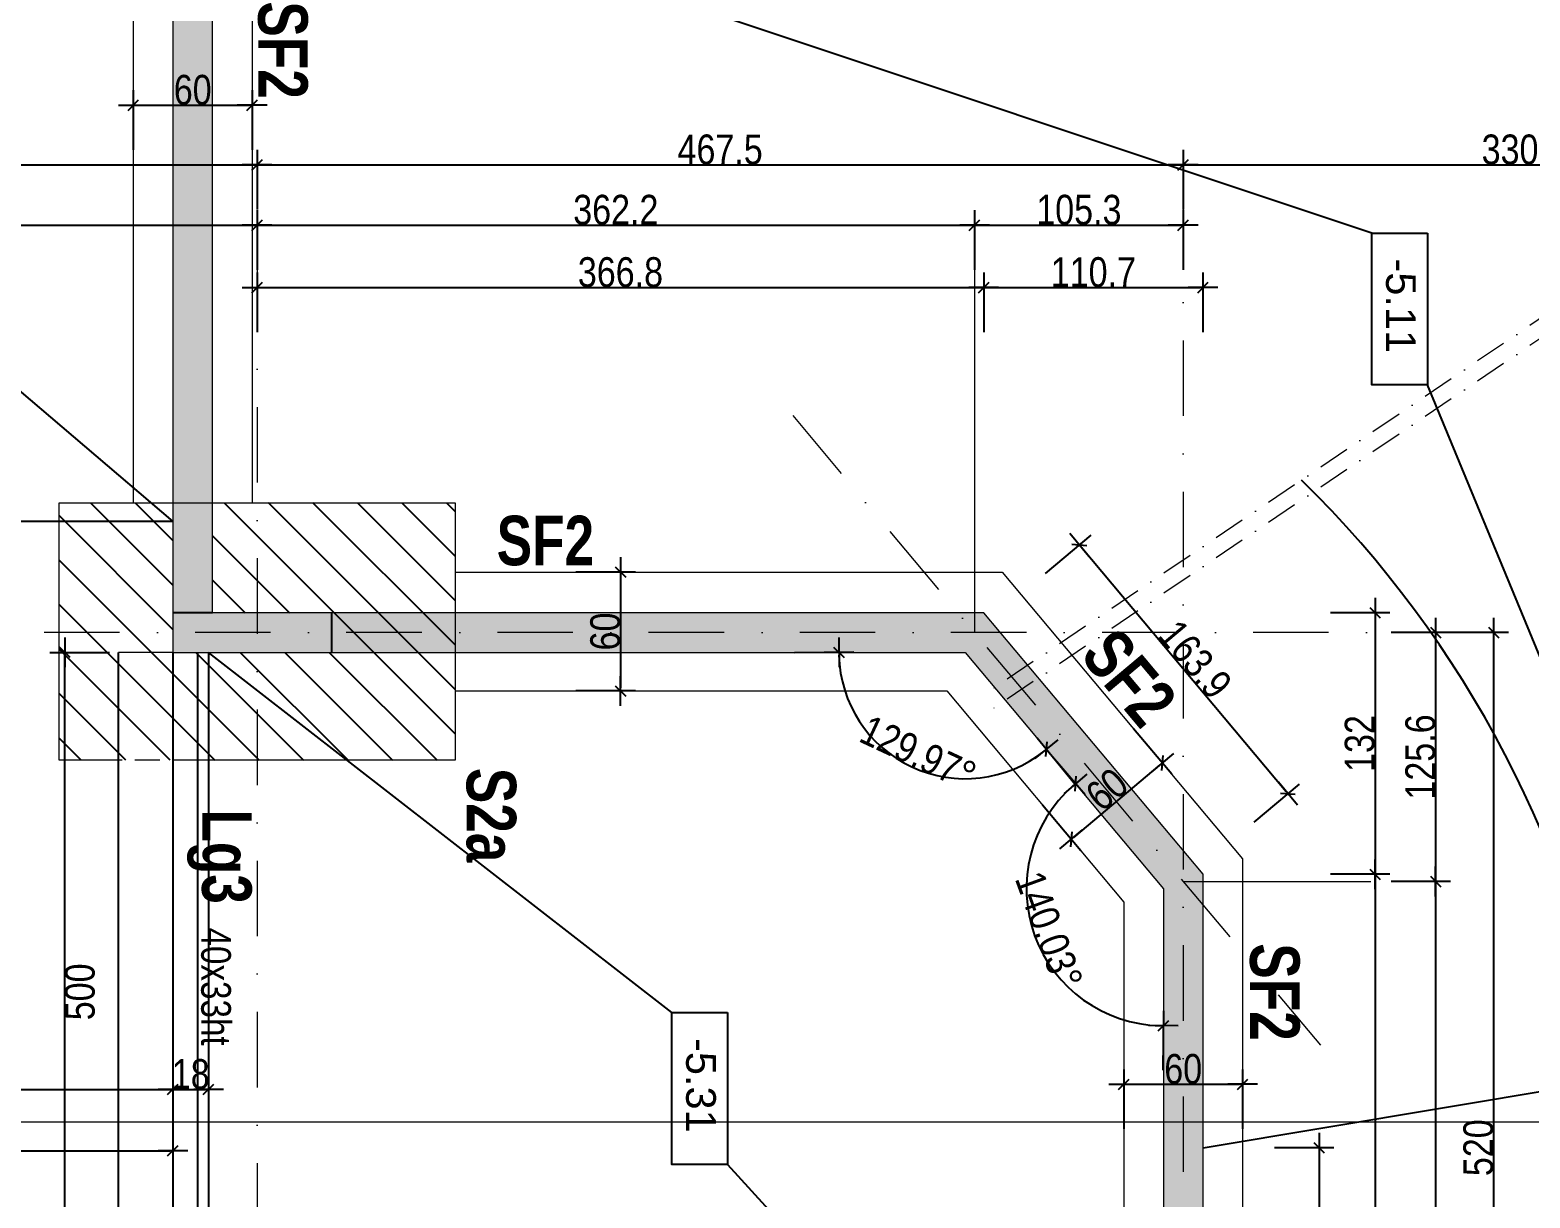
# Model space of a CAD drawing. Header units: centimetres. Extents: x 16433 to 114398, y -50094 to -12305.
# Drawn here: x 66194 to 66951, y -19071 to -18482 of the extents above; entities that cross this region are included whole.
import ezdxf
from ezdxf.enums import TextEntityAlignment as Align

# ---------------------------------------------------------------- set-up
doc = ezdxf.new("R2010")
doc.units = ezdxf.units.CM
doc.header["$LTSCALE"] = 0.5
for name, pattern in [('CACHEX2', [19.05, 12.7, -6.35]), ('TIRETPT2', [12.7, 6.35, -3.175, 0, -3.175]), ('TIRETPTX2', [50.8, 25.4, -12.7, 0, -12.7])]:
    doc.linetypes.add(name, pattern=pattern)
doc.layers.get('DEFPOINTS').update_dxf_attribs({"linetype": 'CONTINUOUS'})
for name, color, linetype in [('01_cote_gen', 4, 'CONTINUOUS'), ('01_linteaux', 2, 'CONTINUOUS'), ('01_poch_murs', 253, 'CONTINUOUS'), ('01_poch_poteaux', 250, 'CONTINUOUS'), ('01_poch_Semelles', 253, 'CONTINUOUS'), ('01_texte', 230, 'CONTINUOUS'), ('AA_COTES', 2, 'CONTINUOUS')]:
    doc.layers.add(name, color=color, linetype=linetype)
for name, color, linetype, lineweight in [('01_murs_coup', 5, 'CONTINUOUS', 60), ('01_sem', 42, 'CONTINUOUS', 15), ('01_tram_axes', 2, 'TIRETPTX2', 9), ('01_vu etage courant', 3, 'CONTINUOUS', 15)]:
    doc.layers.add(name, color=color, linetype=linetype, lineweight=lineweight)
doc.styles.add('ARIAL', font='arial.ttf')
doc.styles.add('impact', font='impact.ttf')
doc.styles.add('MATTE_TXT', font='arial.ttf')
doc.styles.add('STYLE2', font='ARIALN.TTF')
doc.dimstyles.new('JB50', dxfattribs={"dimscale": 0.1, "dimtxt": 150, "dimasz": 15, "dimexe": 0.1, "dimexo": 0.1, "dimgap": 0.09, "dimtad": 1, "dimdec": 1, "dimdsep": 46, "dimtxsty": 'STYLE2', "dimblk1": 'BOND_G', "dimblk2": 'BOND_D', "dimsah": 1, "dimcen": 1.5, "dimdle": 0.01, "dimse1": 1, "dimse2": 1, "dimclrd": 4, "dimclre": 2, "dimclrt": 6, "dimazin": 2, "dimtfac": 2.333333, "dimtdec": 1, "dimtix": 1, "dimtmove": 2, "dimatfit": 3, "dimldrblk": 'BOND_G', "dimfxl": 1, "dimtolj": 1, "dimtzin": 0, "dimarcsym": 0})

# ---------------------------------------------------------------- blocks, each defined once
blk = doc.blocks.new('BOND_G')
at = {"layer": 'AA_COTES', "color": 0}
for p, q in [((0, -5), (0, 15)), ((5, 0), (-5, 0)), ((1.77, 1.77), (-1.77, -1.77))]:
    blk.add_line(p, q, dxfattribs=at)
blk = doc.blocks.new('BOND_D')
at = {"layer": 'AA_COTES', "color": 0}
for p, q in [((5, 0), (-5, 0)), ((-1.77, -1.77), (1.77, 1.77)), ((0, 5), (0, -15))]:
    blk.add_line(p, q, dxfattribs=at)
blk = doc.blocks.new('*D1117')
at = {"layer": '01_cote_gen', "color": 4, "lineweight": -2, "transparency": 16777216}
blk.add_line((66933.1, -18787.37), (66933.1, -19304.37), dxfattribs=at)
at = {"layer": 'DEFPOINTS', "color": 0, "transparency": 16777216}
for p in [(66922.54, -18785.87), (66922.54, -19305.87), (66933.1, -19305.87)]:
    blk.add_point(p, dxfattribs=at)
at = {"layer": '01_cote_gen', "color": 4, "lineweight": -2, "transparency": 16777216, "xscale": 1.5, "yscale": 1.5, "zscale": 1.5}
for name, p, rotation in [('BOND_G', (66933.1, -18785.87), 90), ('BOND_D', (66933.1, -19305.87), 270)]:
    blk.add_blockref(name, p, dxfattribs=dict(at, rotation=rotation))
at = {"layer": '01_cote_gen', "color": 6, "transparency": 16777216, "insert": (66925.43, -19045.87), "char_height": 15, "attachment_point": 5, "rotation": 90, "style": 'STYLE2'}
blk.add_mtext('\\A1;520', dxfattribs=at)
blk = doc.blocks.new('*D1128')
at = {"layer": '01_cote_gen', "color": 4, "lineweight": -2, "transparency": 16777216}
blk.add_line((66873.23, -18777.37), (66873.23, -18906.36), dxfattribs=at)
at = {"layer": 'DEFPOINTS', "color": 0, "transparency": 16777216}
for p in [(66647.24, -18775.87), (66757.9, -18907.86), (66873.23, -18907.86)]:
    blk.add_point(p, dxfattribs=at)
at = {"layer": '01_cote_gen', "color": 4, "lineweight": -2, "transparency": 16777216, "xscale": 1.5, "yscale": 1.5, "zscale": 1.5}
for name, p, rotation in [('BOND_G', (66873.23, -18775.87), 90), ('BOND_D', (66873.23, -18907.86), 270)]:
    blk.add_blockref(name, p, dxfattribs=dict(at, rotation=rotation))
at = {"layer": '01_cote_gen', "color": 6, "transparency": 16777216, "insert": (66865.56, -18841.87), "char_height": 15, "attachment_point": 5, "rotation": 90, "style": 'STYLE2'}
blk.add_mtext('\\A1;132', dxfattribs=at)
blk = doc.blocks.new('*D1129')
at = {"layer": '01_cote_gen', "color": 4, "lineweight": -2, "transparency": 16777216}
blk.add_line((66873.23, -18909.36), (66873.23, -19304.37), dxfattribs=at)
at = {"layer": 'DEFPOINTS', "color": 0, "transparency": 16777216}
for p in [(66850.73, -18907.86), (66873.23, -19305.87), (66882.1, -19305.87)]:
    blk.add_point(p, dxfattribs=at)
at = {"layer": '01_cote_gen', "color": 4, "lineweight": -2, "transparency": 16777216, "xscale": 1.5, "yscale": 1.5, "zscale": 1.5}
for name, p, rotation in [('BOND_G', (66873.23, -18907.86), 90), ('BOND_D', (66873.23, -19305.87), 270)]:
    blk.add_blockref(name, p, dxfattribs=dict(at, rotation=rotation))
at = {"layer": '01_cote_gen', "color": 6, "transparency": 16777216, "insert": (66865.56, -19106.87), "char_height": 15, "attachment_point": 5, "rotation": 90, "style": 'STYLE2'}
blk.add_mtext('\\A1;398', dxfattribs=at)
blk = doc.blocks.new('*D1130')
at = {"layer": '01_cote_gen', "color": 4, "lineweight": -2, "transparency": 16777216}
blk.add_line((66903.83, -18913), (66903.83, -19304.37), dxfattribs=at)
at = {"layer": 'DEFPOINTS', "color": 0, "transparency": 16777216}
for p in [(66891.32, -18911.5), (66881.44, -19305.87), (66903.83, -19305.87)]:
    blk.add_point(p, dxfattribs=at)
at = {"layer": '01_cote_gen', "color": 4, "lineweight": -2, "transparency": 16777216, "xscale": 1.5, "yscale": 1.5, "zscale": 1.5}
for name, p, rotation in [('BOND_G', (66903.83, -18911.5), 90), ('BOND_D', (66903.83, -19305.87), 270)]:
    blk.add_blockref(name, p, dxfattribs=dict(at, rotation=rotation))
at = {"layer": '01_cote_gen', "color": 6, "transparency": 16777216, "insert": (66896.16, -19108.68), "char_height": 15, "attachment_point": 5, "rotation": 90, "style": 'STYLE2'}
blk.add_mtext('\\A1;394.4', dxfattribs=at)
blk = doc.blocks.new('*D1131')
at = {"layer": '01_cote_gen', "color": 4, "lineweight": -2, "transparency": 16777216}
blk.add_line((66903.83, -18787.37), (66903.83, -18910), dxfattribs=at)
at = {"layer": 'DEFPOINTS', "color": 0, "transparency": 16777216}
for p in [(66877.67, -18785.87), (66881.33, -18911.5), (66903.83, -18911.5)]:
    blk.add_point(p, dxfattribs=at)
at = {"layer": '01_cote_gen', "color": 4, "lineweight": -2, "transparency": 16777216, "xscale": 1.5, "yscale": 1.5, "zscale": 1.5}
for name, p, rotation in [('BOND_G', (66903.83, -18785.87), 90), ('BOND_D', (66903.83, -18911.5), 270)]:
    blk.add_blockref(name, p, dxfattribs=dict(at, rotation=rotation))
at = {"layer": '01_cote_gen', "color": 6, "transparency": 16777216, "insert": (66896.16, -18848.68), "char_height": 15, "attachment_point": 5, "rotation": 90, "style": 'STYLE2'}
blk.add_mtext('\\A1;125.6', dxfattribs=at)
blk = doc.blocks.new('*D1161')
at = {"layer": '01_cote_gen', "color": 4, "lineweight": -2, "transparency": 16777216}
blk.add_line((65700.4, -18549.82), (66307.4, -18549.82), dxfattribs=at)
at = {"layer": 'DEFPOINTS', "color": 0, "transparency": 16777216}
for p in [(66308.9, -18549.82), (65698.9, -18587.25), (66308.9, -18609.29)]:
    blk.add_point(p, dxfattribs=at)
at = {"layer": '01_cote_gen', "color": 4, "lineweight": -2, "transparency": 16777216, "xscale": 1.5, "yscale": 1.5, "zscale": 1.5, "rotation": 180}
blk.add_blockref('BOND_G', (65698.9, -18549.82), dxfattribs=at)
at = {"layer": '01_cote_gen', "color": 4, "lineweight": -2, "transparency": 16777216, "xscale": 1.5, "yscale": 1.5, "zscale": 1.5}
blk.add_blockref('BOND_D', (66308.9, -18549.82), dxfattribs=at)
at = {"layer": '01_cote_gen', "color": 6, "transparency": 16777216, "insert": (66003.9, -18542.16), "char_height": 15, "attachment_point": 5, "style": 'STYLE2'}
blk.add_mtext('\\A1;610', dxfattribs=at)
blk = doc.blocks.new('*D1163')
at = {"layer": '01_cote_gen', "color": 4, "lineweight": -2, "transparency": 16777216}
blk.add_line((65884.91, -18580.26), (66307.4, -18580.26), dxfattribs=at)
at = {"layer": 'DEFPOINTS', "color": 0, "transparency": 16777216}
for p in [(66308.9, -18570.55), (66308.9, -18580.26), (65883.41, -18587.76)]:
    blk.add_point(p, dxfattribs=at)
at = {"layer": '01_cote_gen', "color": 4, "lineweight": -2, "transparency": 16777216, "xscale": 1.5, "yscale": 1.5, "zscale": 1.5, "rotation": 180}
blk.add_blockref('BOND_G', (65883.41, -18580.26), dxfattribs=at)
at = {"layer": '01_cote_gen', "color": 4, "lineweight": -2, "transparency": 16777216, "xscale": 1.5, "yscale": 1.5, "zscale": 1.5}
blk.add_blockref('BOND_D', (66308.9, -18580.26), dxfattribs=at)
at = {"layer": '01_cote_gen', "color": 6, "transparency": 16777216, "insert": (66096.16, -18572.59), "char_height": 15, "attachment_point": 5, "style": 'STYLE2'}
blk.add_mtext('\\A1;425.5', dxfattribs=at)
blk = doc.blocks.new('*D1164')
at = {"layer": '01_cote_gen', "color": 4, "lineweight": -2, "transparency": 16777216}
blk.add_line((66310.4, -18549.82), (66774.9, -18549.82), dxfattribs=at)
at = {"layer": 'DEFPOINTS', "color": 0, "transparency": 16777216}
for p in [(66776.4, -18549.82), (66776.4, -18584.26), (66308.9, -18622.43)]:
    blk.add_point(p, dxfattribs=at)
at = {"layer": '01_cote_gen', "color": 4, "lineweight": -2, "transparency": 16777216, "xscale": 1.5, "yscale": 1.5, "zscale": 1.5, "rotation": 180}
blk.add_blockref('BOND_G', (66308.9, -18549.82), dxfattribs=at)
at = {"layer": '01_cote_gen', "color": 4, "lineweight": -2, "transparency": 16777216, "xscale": 1.5, "yscale": 1.5, "zscale": 1.5}
blk.add_blockref('BOND_D', (66776.4, -18549.82), dxfattribs=at)
at = {"layer": '01_cote_gen', "color": 6, "transparency": 16777216, "insert": (66542.65, -18542.16), "char_height": 15, "attachment_point": 5, "style": 'STYLE2'}
blk.add_mtext('\\A1;467.5', dxfattribs=at)
blk = doc.blocks.new('*D1165')
at = {"layer": '01_cote_gen', "color": 4, "lineweight": -2, "transparency": 16777216}
blk.add_line((66777.9, -18549.82), (67104.91, -18549.82), dxfattribs=at)
at = {"layer": 'DEFPOINTS', "color": 0, "transparency": 16777216}
for p in [(67106.41, -18549.82), (67106.41, -18585.23), (66776.4, -18651.72)]:
    blk.add_point(p, dxfattribs=at)
at = {"layer": '01_cote_gen', "color": 4, "lineweight": -2, "transparency": 16777216, "xscale": 1.5, "yscale": 1.5, "zscale": 1.5, "rotation": 180}
blk.add_blockref('BOND_G', (66776.4, -18549.82), dxfattribs=at)
at = {"layer": '01_cote_gen', "color": 4, "lineweight": -2, "transparency": 16777216, "xscale": 1.5, "yscale": 1.5, "zscale": 1.5}
blk.add_blockref('BOND_D', (67106.41, -18549.82), dxfattribs=at)
at = {"layer": '01_cote_gen', "color": 6, "transparency": 16777216, "insert": (66941.41, -18542.16), "char_height": 15, "attachment_point": 5, "style": 'STYLE2'}
blk.add_mtext('\\A1;330', dxfattribs=at)
blk = doc.blocks.new('*D1188')
at = {"layer": '01_cote_gen', "color": 4, "lineweight": -2, "transparency": 16777216}
blk.add_arc((66666.41, -18795.87), 63.79, 181.34741, 308.62652, dxfattribs=at)
at = {"layer": 'DEFPOINTS', "color": 0, "transparency": 16777216}
for p in [(66614.06, -18795.87), (66666.41, -18795.87), (66620.01, -18839.63), (66708.22, -18845.73)]:
    blk.add_point(p, dxfattribs=at)
at = {"layer": '01_cote_gen', "color": 4, "lineweight": -2, "transparency": 16777216, "xscale": 1.5, "yscale": 1.5, "zscale": 1.5}
for name, p, rotation in [('BOND_G', (66602.63, -18795.87), 90.67370436714151), ('BOND_D', (66707.39, -18844.75), 39.30022765402801)]:
    blk.add_blockref(name, p, dxfattribs=dict(at, rotation=rotation))
at = {"layer": '01_cote_gen', "color": 6, "transparency": 16777216, "insert": (66642.68, -18846.72), "char_height": 15, "attachment_point": 5, "rotation": 334.98697, "style": 'STYLE2'}
blk.add_mtext('\\A1;129.97°', dxfattribs=at)
blk = doc.blocks.new('*D1189')
at = {"layer": '01_cote_gen', "color": 4, "lineweight": -2, "transparency": 16777216}
blk.add_arc((66766.4, -18915.14), 69.14, 131.21692, 268.75701, dxfattribs=at)
at = {"layer": 'DEFPOINTS', "color": 0, "transparency": 16777216}
for p in [(66739.96, -18883.59), (66697.38, -18911.1), (66766.4, -18915.14), (66766.4, -18979.36)]:
    blk.add_point(p, dxfattribs=at)
at = {"layer": '01_cote_gen', "color": 4, "lineweight": -2, "transparency": 16777216, "xscale": 1.5, "yscale": 1.5, "zscale": 1.5}
for name, p, rotation in [('BOND_G', (66721.98, -18862.15), 40.59542675352224), ('BOND_D', (66766.4, -18984.28), 359.3785052678512)]:
    blk.add_blockref(name, p, dxfattribs=dict(at, rotation=rotation))
at = {"layer": '01_cote_gen', "color": 6, "transparency": 16777216, "insert": (66708.63, -18936.15), "char_height": 15, "attachment_point": 5, "rotation": 289.98697, "style": 'STYLE2'}
blk.add_mtext('\\A1;140.03°', dxfattribs=at)
blk = doc.blocks.new('*D1190')
at = {"layer": '01_cote_gen', "color": 4, "lineweight": -2, "transparency": 16777216}
blk.add_line((66310.4, -18580.26), (66669.58, -18580.26), dxfattribs=at)
at = {"layer": 'DEFPOINTS', "color": 0, "transparency": 16777216}
for p in [(66671.08, -18580.26), (66308.9, -18621.18), (66671.08, -18785.87)]:
    blk.add_point(p, dxfattribs=at)
at = {"layer": '01_cote_gen', "color": 4, "lineweight": -2, "transparency": 16777216, "xscale": 1.5, "yscale": 1.5, "zscale": 1.5, "rotation": 180}
blk.add_blockref('BOND_G', (66308.9, -18580.26), dxfattribs=at)
at = {"layer": '01_cote_gen', "color": 4, "lineweight": -2, "transparency": 16777216, "xscale": 1.5, "yscale": 1.5, "zscale": 1.5}
blk.add_blockref('BOND_D', (66671.08, -18580.26), dxfattribs=at)
at = {"layer": '01_cote_gen', "color": 6, "transparency": 16777216, "insert": (66489.99, -18572.59), "char_height": 15, "attachment_point": 5, "style": 'STYLE2'}
blk.add_mtext('\\A1;362.2', dxfattribs=at)
blk = doc.blocks.new('*D1191')
at = {"layer": '01_cote_gen', "color": 4, "lineweight": -2, "transparency": 16777216}
blk.add_line((66672.58, -18580.26), (66774.9, -18580.26), dxfattribs=at)
at = {"layer": 'DEFPOINTS', "color": 0, "transparency": 16777216}
for p in [(66776.4, -18580.26), (66671.08, -18602.76), (66776.4, -18634.83)]:
    blk.add_point(p, dxfattribs=at)
at = {"layer": '01_cote_gen', "color": 4, "lineweight": -2, "transparency": 16777216, "xscale": 1.5, "yscale": 1.5, "zscale": 1.5, "rotation": 180}
blk.add_blockref('BOND_G', (66671.08, -18580.26), dxfattribs=at)
at = {"layer": '01_cote_gen', "color": 4, "lineweight": -2, "transparency": 16777216, "xscale": 1.5, "yscale": 1.5, "zscale": 1.5}
blk.add_blockref('BOND_D', (66776.4, -18580.26), dxfattribs=at)
at = {"layer": '01_cote_gen', "color": 6, "transparency": 16777216, "insert": (66723.74, -18572.59), "char_height": 15, "attachment_point": 5, "style": 'STYLE2'}
blk.add_mtext('\\A1;105.3', dxfattribs=at)
blk = doc.blocks.new('*D1192')
at = {"layer": '01_cote_gen', "color": 4, "lineweight": -2, "transparency": 16777216}
blk.add_line((66724.91, -18742.69), (66828.31, -18866.03), dxfattribs=at)
at = {"layer": 'DEFPOINTS', "color": 0, "transparency": 16777216}
for p in [(66678, -18780.06), (66829.27, -18867.18), (66783.32, -18905.7)]:
    blk.add_point(p, dxfattribs=at)
at = {"layer": '01_cote_gen', "color": 4, "lineweight": -2, "transparency": 16777216, "xscale": 1.5, "yscale": 1.5, "zscale": 1.5}
for name, p, rotation in [('BOND_G', (66723.95, -18741.54), 129.9739320211876), ('BOND_D', (66829.27, -18867.18), 309.9739320211876)]:
    blk.add_blockref(name, p, dxfattribs=dict(at, rotation=rotation))
at = {"layer": '01_cote_gen', "color": 6, "transparency": 16777216, "insert": (66782.49, -18799.43), "char_height": 15, "attachment_point": 5, "rotation": 309.97393, "style": 'STYLE2'}
blk.add_mtext('\\A1;163.9', dxfattribs=at)
blk = doc.blocks.new('*D1193')
at = {"layer": '01_cote_gen', "color": 4, "lineweight": -2, "transparency": 16777216}
blk.add_line((66310.4, -18611.75), (66674.24, -18611.75), dxfattribs=at)
at = {"layer": 'DEFPOINTS', "color": 0, "transparency": 16777216}
for p in [(66675.74, -18611.75), (66308.9, -18667.67), (66675.74, -18775.87)]:
    blk.add_point(p, dxfattribs=at)
at = {"layer": '01_cote_gen', "color": 4, "lineweight": -2, "transparency": 16777216, "xscale": 1.5, "yscale": 1.5, "zscale": 1.5, "rotation": 180}
blk.add_blockref('BOND_G', (66308.9, -18611.75), dxfattribs=at)
at = {"layer": '01_cote_gen', "color": 4, "lineweight": -2, "transparency": 16777216, "xscale": 1.5, "yscale": 1.5, "zscale": 1.5}
blk.add_blockref('BOND_D', (66675.74, -18611.75), dxfattribs=at)
at = {"layer": '01_cote_gen', "color": 6, "transparency": 16777216, "insert": (66492.32, -18604.08), "char_height": 15, "attachment_point": 5, "style": 'STYLE2'}
blk.add_mtext('\\A1;366.8', dxfattribs=at)
blk = doc.blocks.new('*D1194')
at = {"layer": '01_cote_gen', "color": 4, "lineweight": -2, "transparency": 16777216}
blk.add_line((66677.24, -18611.75), (66784.9, -18611.75), dxfattribs=at)
at = {"layer": 'DEFPOINTS', "color": 0, "transparency": 16777216}
for p in [(66786.4, -18611.75), (66675.74, -18634.25), (66786.4, -18970.5)]:
    blk.add_point(p, dxfattribs=at)
at = {"layer": '01_cote_gen', "color": 4, "lineweight": -2, "transparency": 16777216, "xscale": 1.5, "yscale": 1.5, "zscale": 1.5, "rotation": 180}
blk.add_blockref('BOND_G', (66675.74, -18611.75), dxfattribs=at)
at = {"layer": '01_cote_gen', "color": 4, "lineweight": -2, "transparency": 16777216, "xscale": 1.5, "yscale": 1.5, "zscale": 1.5}
blk.add_blockref('BOND_D', (66786.4, -18611.75), dxfattribs=at)
at = {"layer": '01_cote_gen', "color": 6, "transparency": 16777216, "insert": (66731.07, -18604.08), "char_height": 15, "attachment_point": 5, "style": 'STYLE2'}
blk.add_mtext('\\A1;110.7', dxfattribs=at)
blk = doc.blocks.new('*D1287')
at = {"layer": '01_cote_gen', "color": 4, "lineweight": -2, "transparency": 16777216}
blk.add_line((66211.85, -19294.37), (66211.85, -18797.37), dxfattribs=at)
at = {"layer": 'DEFPOINTS', "color": 0, "transparency": 16777216}
for p in [(66211.85, -18795.87), (66331.88, -18795.87), (66271.05, -19295.87)]:
    blk.add_point(p, dxfattribs=at)
at = {"layer": '01_cote_gen', "color": 4, "lineweight": -2, "transparency": 16777216, "xscale": 1.5, "yscale": 1.5, "zscale": 1.5}
for name, p, rotation in [('BOND_D', (66211.85, -18795.87), 90), ('BOND_G', (66211.85, -19295.87), 270)]:
    blk.add_blockref(name, p, dxfattribs=dict(at, rotation=rotation))
at = {"layer": '01_cote_gen', "color": 6, "transparency": 16777216, "insert": (66219.51, -18967.2), "char_height": 15, "attachment_point": 5, "rotation": 90, "style": 'STYLE2'}
blk.add_mtext('\\A1;500', dxfattribs=at)
blk = doc.blocks.new('*D1289')
at = {"layer": '01_cote_gen', "color": 4, "lineweight": -2, "transparency": 16777216}
blk.add_line((65760.9, -19016.42), (66264.9, -19016.42), dxfattribs=at)
at = {"layer": 'DEFPOINTS', "color": 0, "transparency": 16777216}
for p in [(66266.4, -19016.42), (65759.4, -19038.92), (66266.4, -19038.92)]:
    blk.add_point(p, dxfattribs=at)
at = {"layer": '01_cote_gen', "color": 4, "lineweight": -2, "transparency": 16777216, "xscale": 1.5, "yscale": 1.5, "zscale": 1.5, "rotation": 180}
blk.add_blockref('BOND_G', (65759.4, -19016.42), dxfattribs=at)
at = {"layer": '01_cote_gen', "color": 4, "lineweight": -2, "transparency": 16777216, "xscale": 1.5, "yscale": 1.5, "zscale": 1.5}
blk.add_blockref('BOND_D', (66266.4, -19016.42), dxfattribs=at)
at = {"layer": '01_cote_gen', "color": 6, "transparency": 16777216, "insert": (66012.9, -19008.75), "char_height": 15, "attachment_point": 5, "style": 'STYLE2'}
blk.add_mtext('\\A1;507', dxfattribs=at)
blk = doc.blocks.new('*D1290')
at = {"layer": '01_cote_gen', "color": 4, "lineweight": -2, "transparency": 16777216}
blk.add_line((66267.9, -19016.42), (66282.9, -19016.42), dxfattribs=at)
at = {"layer": 'DEFPOINTS', "color": 0, "transparency": 16777216}
for p in [(66284.4, -19016.42), (66266.4, -19038.92), (66284.4, -19038.92)]:
    blk.add_point(p, dxfattribs=at)
at = {"layer": '01_cote_gen', "color": 4, "lineweight": -2, "transparency": 16777216, "xscale": 1.5, "yscale": 1.5, "zscale": 1.5, "rotation": 180}
blk.add_blockref('BOND_G', (66266.4, -19016.42), dxfattribs=at)
at = {"layer": '01_cote_gen', "color": 4, "lineweight": -2, "transparency": 16777216, "xscale": 1.5, "yscale": 1.5, "zscale": 1.5}
blk.add_blockref('BOND_D', (66284.4, -19016.42), dxfattribs=at)
at = {"layer": '01_cote_gen', "color": 6, "transparency": 16777216, "insert": (66275.4, -19008.75), "char_height": 15, "attachment_point": 5, "style": 'STYLE2'}
blk.add_mtext('\\A1;18', dxfattribs=at)
blk = doc.blocks.new('*D1292')
at = {"layer": '01_cote_gen', "color": 4, "lineweight": -2, "transparency": 16777216}
blk.add_line((65884.91, -19047.36), (66264.9, -19047.36), dxfattribs=at)
at = {"layer": 'DEFPOINTS', "color": 0, "transparency": 16777216}
for p in [(66266.4, -19047.36), (65883.41, -19054.86), (66266.4, -19054.86)]:
    blk.add_point(p, dxfattribs=at)
at = {"layer": '01_cote_gen', "color": 4, "lineweight": -2, "transparency": 16777216, "xscale": 1.5, "yscale": 1.5, "zscale": 1.5, "rotation": 180}
blk.add_blockref('BOND_G', (65883.41, -19047.36), dxfattribs=at)
at = {"layer": '01_cote_gen', "color": 4, "lineweight": -2, "transparency": 16777216, "xscale": 1.5, "yscale": 1.5, "zscale": 1.5}
blk.add_blockref('BOND_D', (66266.4, -19047.36), dxfattribs=at)
at = {"layer": '01_cote_gen', "color": 6, "transparency": 16777216, "insert": (66074.91, -19039.7), "char_height": 15, "attachment_point": 5, "style": 'STYLE2'}
blk.add_mtext('\\A1;383', dxfattribs=at)
blk = doc.blocks.new('*D1307')
at = {"layer": '01_cote_gen', "color": 4, "lineweight": -2, "transparency": 16777216}
blk.add_line((66247.9, -18519.73), (66304.9, -18519.73), dxfattribs=at)
at = {"layer": 'DEFPOINTS', "color": 0, "transparency": 16777216}
for p in [(66306.4, -18519.73), (66246.4, -18525.22), (66306.4, -18525.22)]:
    blk.add_point(p, dxfattribs=at)
at = {"layer": '01_cote_gen', "color": 4, "lineweight": -2, "transparency": 16777216, "xscale": 1.5, "yscale": 1.5, "zscale": 1.5, "rotation": 180}
blk.add_blockref('BOND_G', (66246.4, -18519.73), dxfattribs=at)
at = {"layer": '01_cote_gen', "color": 4, "lineweight": -2, "transparency": 16777216, "xscale": 1.5, "yscale": 1.5, "zscale": 1.5}
blk.add_blockref('BOND_D', (66306.4, -18519.73), dxfattribs=at)
at = {"layer": '01_cote_gen', "color": 6, "transparency": 16777216, "insert": (66276.4, -18512.07), "char_height": 15, "attachment_point": 5, "style": 'STYLE2'}
blk.add_mtext('\\A1;60', dxfattribs=at)
blk = doc.blocks.new('*D1308')
at = {"layer": '01_cote_gen', "color": 4, "lineweight": -2, "transparency": 16777216}
blk.add_line((66492.36, -18756.85), (66492.36, -18813.85), dxfattribs=at)
at = {"layer": 'DEFPOINTS', "color": 0, "transparency": 16777216}
for p in [(66489.7, -18755.35), (66489.7, -18815.35), (66492.36, -18815.35)]:
    blk.add_point(p, dxfattribs=at)
at = {"layer": '01_cote_gen', "color": 4, "lineweight": -2, "transparency": 16777216, "xscale": 1.5, "yscale": 1.5, "zscale": 1.5}
for name, p, rotation in [('BOND_G', (66492.36, -18755.35), 90), ('BOND_D', (66492.36, -18815.35), 270)]:
    blk.add_blockref(name, p, dxfattribs=dict(at, rotation=rotation))
at = {"layer": '01_cote_gen', "color": 6, "transparency": 16777216, "insert": (66484.69, -18785.35), "char_height": 15, "attachment_point": 5, "rotation": 90, "style": 'STYLE2'}
blk.add_mtext('\\A1;60', dxfattribs=at)
blk = doc.blocks.new('*D1309')
at = {"layer": '01_cote_gen', "color": 4, "lineweight": -2, "transparency": 16777216}
blk.add_line((66764.68, -18852.63), (66720.99, -18889.25), dxfattribs=at)
at = {"layer": 'DEFPOINTS', "color": 0, "transparency": 16777216}
for p in [(66759.05, -18843.58), (66713.06, -18882.13), (66719.84, -18890.22)]:
    blk.add_point(p, dxfattribs=at)
at = {"layer": '01_cote_gen', "color": 4, "lineweight": -2, "transparency": 16777216, "xscale": 1.5, "yscale": 1.5, "zscale": 1.5}
for name, p, rotation in [('BOND_G', (66765.82, -18851.67), 39.97393202118655), ('BOND_D', (66719.84, -18890.22), 219.9739320211866)]:
    blk.add_blockref(name, p, dxfattribs=dict(at, rotation=rotation))
at = {"layer": '01_cote_gen', "color": 6, "transparency": 16777216, "insert": (66737.91, -18865.07), "char_height": 15, "attachment_point": 5, "rotation": 39.97393, "style": 'STYLE2'}
blk.add_mtext('\\A1;60', dxfattribs=at)
blk = doc.blocks.new('*D1310')
at = {"layer": '01_cote_gen', "color": 4, "lineweight": -2, "transparency": 16777216}
blk.add_line((66747.9, -19013.85), (66804.9, -19013.85), dxfattribs=at)
at = {"layer": 'DEFPOINTS', "color": 0, "transparency": 16777216}
for p in [(66746.4, -19013.85), (66806.4, -19013.85), (66806.4, -19013.85)]:
    blk.add_point(p, dxfattribs=at)
at = {"layer": '01_cote_gen', "color": 4, "lineweight": -2, "transparency": 16777216, "xscale": 1.5, "yscale": 1.5, "zscale": 1.5, "rotation": 180}
blk.add_blockref('BOND_G', (66746.4, -19013.85), dxfattribs=at)
at = {"layer": '01_cote_gen', "color": 4, "lineweight": -2, "transparency": 16777216, "xscale": 1.5, "yscale": 1.5, "zscale": 1.5}
blk.add_blockref('BOND_D', (66806.4, -19013.85), dxfattribs=at)
at = {"layer": '01_cote_gen', "color": 6, "transparency": 16777216, "insert": (66776.4, -19006.19), "char_height": 15, "attachment_point": 5, "style": 'STYLE2'}
blk.add_mtext('\\A1;60', dxfattribs=at)
blk = doc.blocks.new('*D1346')
at = {"layer": '01_poch_murs', "color": 4, "lineweight": -2, "transparency": 16777216}
blk.add_line((66844.99, -19047.34), (66844.99, -19314.37), dxfattribs=at)
at = {"layer": 'DEFPOINTS', "color": 0, "transparency": 16777216}
for p in [(66786.4, -19045.84), (66819.35, -19315.87), (66844.99, -19315.87)]:
    blk.add_point(p, dxfattribs=at)
at = {"layer": '01_poch_murs', "color": 4, "lineweight": -2, "transparency": 16777216, "xscale": 1.5, "yscale": 1.5, "zscale": 1.5}
for name, p, rotation in [('BOND_G', (66844.99, -19045.84), 90), ('BOND_D', (66844.99, -19315.87), 270)]:
    blk.add_blockref(name, p, dxfattribs=dict(at, rotation=rotation))
at = {"layer": '01_poch_murs', "color": 6, "transparency": 16777216, "insert": (66837.33, -19180.85), "char_height": 15, "attachment_point": 5, "rotation": 90, "style": 'STYLE2'}
blk.add_mtext('\\A1;270', dxfattribs=at)

msp = doc.modelspace()

# ---------------------------------------------------------------- hatches: boundary and pattern name
at = {"layer": '01_poch_murs'}
h = msp.add_hatch(color=256, dxfattribs=at)
h.dxf.hatch_style = 1
h.paths.add_polyline_path([(66786.401, -19295.866), (66786.401, -18907.865), (66675.743, -18775.866), (66346.405, -18775.866), (66346.405, -18795.866), (66666.411, -18795.866), (66766.401, -18915.139), (66766.401, -19295.866)])
h.paths.add_polyline_path([(66286.405, -18775.866), (66286.405, -18389.154), (66266.405, -18388.69), (66266.405, -18775.866)])
h.paths.add_polyline_path([(66706.401, -19315.866), (66706.401, -19295.866), (66346.415, -19295.866), (66346.415, -19315.866)])
at = {"layer": '01_poch_poteaux'}
h = msp.add_hatch(color=256, dxfattribs=at)
h.dxf.hatch_style = 1
h.paths.add_polyline_path([(66346.405, -18795.866), (66346.405, -18785.866), (66308.905, -18785.866), (66308.905, -18795.866)])
h.paths.add_polyline_path([(66346.405, -18785.866), (66346.405, -18775.866), (66308.905, -18775.866), (66308.905, -18785.866)])
h.paths.add_polyline_path([(66308.905, -18785.866), (66308.905, -18775.866), (66286.405, -18775.866), (66266.405, -18775.866), (66266.405, -18785.866)])
h.paths.add_polyline_path([(66308.905, -18795.866), (66308.905, -18785.866), (66266.405, -18785.866), (66266.405, -18795.866)])
at = {"layer": '01_poch_Semelles', "linetype": 'CACHEX2', "ltscale": 2}
h = msp.add_hatch(dxfattribs=at)
h.set_pattern_fill('ANSI31', color=256, scale=5, angle=-90)
h.set_pattern_definition([(315, (86033.132, 37511.667), (11.22532, 11.22532), [])])
h.paths.add_polyline_path([(66408.905, -18775.866), (66408.905, -18720.346), (66308.905, -18720.346), (66308.905, -18775.866)])
h.paths.add_polyline_path([(66408.905, -18850.346), (66408.905, -18795.866), (66308.905, -18795.866), (66308.905, -18814.908), (66354.499, -18850.346)])
h.paths.add_polyline_path([(66354.499, -18850.346), (66308.905, -18814.908), (66308.905, -18850.346)], flags=17)
h.paths.add_polyline_path([(66308.905, -18850.346), (66308.905, -18814.908), (66284.405, -18795.866), (66284.405, -18850.346)])
h.paths.add_polyline_path([(66308.905, -18814.908), (66308.905, -18795.866), (66284.405, -18795.866)], flags=17)
h.paths.add_polyline_path([(66308.905, -18775.866), (66308.905, -18720.346), (66286.405, -18720.346), (66286.405, -18775.866)], flags=17)
h.paths.add_polyline_path([(66266.405, -18785.866), (66266.405, -18729.865), (66208.905, -18729.865), (66208.905, -18785.866)])
h.paths.add_polyline_path([(66266.405, -18729.865), (66255.235, -18720.346), (66208.905, -18720.346), (66208.905, -18729.865)])
h.paths.add_polyline_path([(66266.405, -18795.866), (66266.405, -18785.866), (66208.905, -18785.866), (66208.905, -18850.346), (66238.903, -18850.346), (66238.903, -18795.866)])
h.paths.add_polyline_path([(66266.405, -18850.346), (66266.405, -18795.866), (66238.903, -18795.866), (66238.903, -18850.346)], flags=17)
h.paths.add_polyline_path([(66278.903, -18850.346), (66278.903, -18795.866), (66266.405, -18795.866), (66266.405, -18850.346)])
h.paths.add_polyline_path([(66284.405, -18850.346), (66284.405, -18795.866), (66278.903, -18795.866), (66278.903, -18850.346)])
h.paths.add_polyline_path([(66346.405, -18785.866), (66346.405, -18795.866), (66408.905, -18795.866), (66408.905, -18785.866)])
h.paths.add_polyline_path([(66346.405, -18775.866), (66346.405, -18785.866), (66408.905, -18785.866), (66408.905, -18775.866)])

# ---------------------------------------------------------------- linework, layer by layer
at = {"layer": '01_linteaux'}
for p, q in [((66238.903, -20823.385), (66238.903, -18795.866)), ((66278.903, -20821.611), (66278.903, -18795.866))]:
    msp.add_line(p, q, dxfattribs=at)
at = {"layer": '01_murs_coup', "linetype": 'Continuous', "lineweight": 0}
for p, q in [((66266.405, -18388.69), (66266.405, -18795.866)), ((66286.405, -18775.866), (66286.405, -18389.154)), ((66675.743, -18775.866), (66286.405, -18775.866)), ((66786.401, -18907.865), (66675.743, -18775.866)), ((66266.405, -18795.866), (66666.411, -18795.866)), ((66666.411, -18795.866), (66766.401, -18915.139)), ((66766.401, -18915.139), (66766.401, -19295.866)), ((66786.401, -19315.866), (66786.401, -18907.865)), ((64874.367, -19032.805), (67799.536, -19032.805))]:
    msp.add_line(p, q, dxfattribs=at)
at = {"layer": '01_poch_poteaux'}
for p, q in [((66286.405, -18775.866), (66266.405, -18775.866)), ((66346.405, -18775.866), (66346.405, -18795.866))]:
    msp.add_line(p, q, dxfattribs=at)
at = {"layer": '01_sem', "linetype": 'Continuous', "lineweight": 0}
for p, q in [((66246.405, -18432.717), (66246.405, -18720.346)), ((66306.405, -18434.111), (66306.405, -18720.346)), ((66671.077, -18600.992), (66671.077, -18785.866)), ((66408.905, -18755.346), (66685.075, -18755.346)), ((66685.075, -18755.346), (66806.401, -18900.071)), ((66408.905, -18815.346), (66657.079, -18815.346)), ((66657.079, -18815.346), (66746.401, -18921.893)), ((66806.401, -18900.071), (66806.401, -19255.346)), ((66776.401, -18911.502), (66871.194, -18911.502)), ((66746.401, -18921.893), (66746.401, -19255.346))]:
    msp.add_line(p, q, dxfattribs=at)
at = {"layer": '01_sem', "linetype": 'CACHEX2', "ltscale": 2}
msp.add_line((66278.903, -18850.346), (66238.903, -18850.346), dxfattribs=at)
at = {"layer": '01_sem', "linetype": 'Continuous', "lineweight": 0}
msp.add_lwpolyline([(66238.903, -18850.346), (66208.905, -18850.346), (66208.905, -18720.346), (66408.905, -18720.346), (66408.905, -18850.346), (66278.903, -18850.346)], dxfattribs=at)
at = {"layer": '01_texte'}
for p, q in [((66871.675, -18584.288), (66286.405, -18389.154)), ((66052.435, -18547.507), (66266.405, -18729.865)), ((67206.41, -19403.022), (66899.771, -18660.865)), ((66266.405, -18729.865), (65788.907, -18729.865)), ((66266.405, -18795.866), (66266.405, -19229.865)), ((66284.405, -18795.866), (66284.405, -19295.866)), ((66518.331, -18977.682), (66284.405, -18795.866)), ((66786.401, -19045.839), (67206.41, -18976.032)), ((66546.427, -19054.26), (66766.401, -19295.866))]:
    msp.add_line(p, q, dxfattribs=at)
for points in [[(66899.771, -18584.288), (66899.771, -18660.865), (66871.675, -18660.865), (66871.675, -18584.288)], [(66546.427, -18977.682), (66546.427, -19054.26), (66518.331, -19054.26), (66518.331, -18977.682)]]:
    msp.add_lwpolyline(points, close=True, dxfattribs=at)
msp.add_arc((66451.412, -19102.014), 550, 9.502826, 45.616556, dxfattribs=at)
at = {"layer": '01_tram_axes', "linetype": 'TIRETPT2', "ltscale": 5}
for p, q in [((67096.41, -18532.856), (66674.984, -18817.944)), ((67096.41, -18532.856), (66674.984, -18817.944)), ((67096.41, -18542.964), (66674.984, -18828.053)), ((67096.41, -18542.964), (66674.984, -18828.053))]:
    msp.add_line(p, q, dxfattribs=at)
at = {"layer": '01_tram_axes', "linetype": 'TIRETPTX2', "ltscale": 3}
for p, q in [((66776.401, -18562.195), (66776.401, -19427.146)), ((66308.905, -18595.814), (66308.905, -19079.118)), ((66579.325, -18676.419), (66845.642, -18994.097)), ((66926.133, -18785.866), (66069.4, -18785.866))]:
    msp.add_line(p, q, dxfattribs=at)
at = {"layer": '01_vu etage courant'}
msp.add_line((66266.405, -18795.866), (66238.903, -18795.866), dxfattribs=at)

# ---------------------------------------------------------------- texts
at = {"layer": '01_texte'}
for s, height, rotation, style, p in [('SF2', 25, 270, 'impact', (66309.45, -18467.353)), ('-5.11', 15, 270, 'ARIAL', (66878.832, -18597.104)), ('SF2', 25, 309.973932, 'impact', (66723.814, -18797.789)), ('S2a', 25, 270, 'impact', (66414.68, -18854.157)), ('Lg3', 25, 270, 'impact', (66281.171, -18875.111)), ('SF2', 25, 270, 'impact', (66810.164, -18942.681)), ('-5.31', 15, 270, 'ARIAL', (66525.487, -18990.499))]:
    msp.add_text(s, height=height, rotation=rotation, dxfattribs=dict(at, style=style)).set_placement(p)
at = {"layer": '01_texte', "style": 'impact'}
msp.add_text('SF2', height=25, dxfattribs=at).set_placement((66429.841, -18751.922))
at = {"layer": '01_texte', "style": 'MATTE_TXT', "width": 0.8}
msp.add_text('40x33ht', height=15, rotation=270, dxfattribs=at).set_placement((66276.181, -18964.533), align=Align.BOTTOM_CENTER)

# ---------------------------------------------------------------- dimensions: what is measured, and where the dimension line sits
at = {"layer": '01_cote_gen'}
for base, p1, p2, picture, middle in [((66306.405, -18519.733), (66246.405, -18525.219), (66306.405, -18525.219), '*D1307', (66276.405, -18512.066)), ((66308.905, -18549.823), (65698.903, -18587.246), (66308.905, -18609.289), '*D1161', (66003.904, -18542.155)), ((66776.401, -18549.823), (66308.905, -18622.429), (66776.401, -18584.263), '*D1164', (66542.653, -18542.155)), ((67106.41, -18549.823), (66776.401, -18651.715), (67106.41, -18585.229), '*D1165', (66941.406, -18542.155)), ((66308.905, -18580.262), (65883.407, -18587.762), (66308.905, -18570.548), '*D1163', (66096.156, -18572.594)), ((66671.077, -18580.262), (66308.905, -18621.176), (66671.077, -18785.866), '*D1190', (66489.991, -18572.594)), ((66776.401, -18580.262), (66671.077, -18602.762), (66776.401, -18634.828), '*D1191', (66723.739, -18572.594)), ((66675.743, -18611.746), (66308.905, -18667.667), (66675.743, -18775.866), '*D1193', (66492.324, -18604.078)), ((66786.401, -18611.746), (66675.743, -18634.246), (66786.401, -18970.498), '*D1194', (66731.072, -18604.078)), ((66806.401, -19013.854), (66746.401, -19013.854), (66806.401, -19013.854), '*D1310', (66776.401, -19006.186)), ((66266.405, -19016.42), (65759.401, -19038.92), (66266.405, -19038.92), '*D1289', (66012.903, -19008.752)), ((66284.405, -19016.42), (66266.405, -19038.92), (66284.405, -19038.92), '*D1290', (66275.405, -19008.752)), ((66266.405, -19047.364), (65883.407, -19054.864), (66266.405, -19054.864), '*D1292', (66074.906, -19039.696))]:
    dim = msp.add_linear_dim(base=base, p1=p1, p2=p2, dimstyle='JB50', dxfattribs=at)
    dim.commit()
    dim.dimension.update_dxf_attribs({"geometry": picture, "text_midpoint": middle})
for p1, p2, distance, picture, middle in [((66677.999, -18780.063), (66783.323, -18905.699), 59.963, '*D1192', (66782.489, -18799.433)), ((66759.045, -18843.582), (66713.065, -18882.128), 10.553, '*D1309', (66737.909, -18865.066))]:
    dim = msp.add_aligned_dim(p1=p1, p2=p2, distance=distance, dimstyle='JB50', dxfattribs=at)
    dim.commit()
    dim.dimension.update_dxf_attribs({"geometry": picture, "text_midpoint": middle})
for base, p1, p2, picture, middle in [((66492.359, -18815.346), (66489.7, -18755.346), (66489.7, -18815.346), '*D1308', (66484.692, -18785.346)), ((66873.228, -18907.865), (66647.244, -18775.866), (66757.902, -18907.865), '*D1128', (66865.56, -18841.865)), ((66903.83, -18911.502), (66877.674, -18785.866), (66881.33, -18911.502), '*D1131', (66896.163, -18848.684)), ((66933.096, -19305.866), (66922.537, -18785.866), (66922.537, -19305.866), '*D1117', (66925.428, -19045.866)), ((66873.228, -19305.866), (66850.728, -18907.865), (66882.097, -19305.866), '*D1129', (66865.56, -19106.865)), ((66903.83, -19305.866), (66891.316, -18911.502), (66881.435, -19305.866), '*D1130', (66896.163, -19108.684))]:
    dim = msp.add_linear_dim(base=base, p1=p1, p2=p2, angle=270, dimstyle='JB50', dxfattribs=at)
    dim.commit()
    dim.dimension.update_dxf_attribs({"geometry": picture, "text_midpoint": middle})
dim = msp.add_linear_dim(base=(66211.846, -18795.866), p1=(66271.053, -19295.866), p2=(66331.884, -18795.866), angle=270, dimstyle='JB50', dxfattribs=at)
dim.commit()
dim.dimension.update_dxf_attribs({"geometry": '*D1287', "text_midpoint": (66219.514, -18967.203), "dimtype": 160})
for base, center, p1, p2, picture, middle in [((66620.008, -18839.631), (66666.411, -18795.866), (66708.217, -18845.734), (66614.064, -18795.866), '*D1188', (66642.683, -18846.721)), ((66697.375, -18911.098), (66766.401, -18915.139), (66739.955, -18883.593), (66766.401, -18979.362), '*D1189', (66708.627, -18936.152))]:
    dim = msp.add_angular_dim_3p(base=base, center=center, p1=p1, p2=p2, dimstyle='JB50', dxfattribs=at)
    dim.commit()
    dim.dimension.update_dxf_attribs({"geometry": picture, "text_midpoint": middle})
at = {"layer": '01_poch_murs'}
dim = msp.add_linear_dim(base=(66844.993, -19315.866), p1=(66786.401, -19045.839), p2=(66819.354, -19315.866), angle=270, dimstyle='JB50', dxfattribs=at)
dim.commit()
dim.dimension.update_dxf_attribs({"geometry": '*D1346', "text_midpoint": (66837.326, -19180.852)})

doc.saveas('drawing.dxf')
